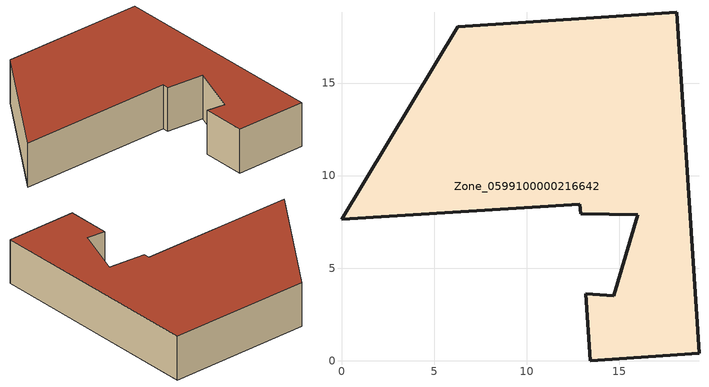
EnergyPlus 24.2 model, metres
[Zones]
Zone_0599100000216642
 floor ground (C_G): 13.19,3.63 14.7,3.52 16,7.89 12.91,7.94 12.88,8.46 0,7.64 6.28,18.05 18.12,18.82 19.31,0.39 13.43,0 z0
 wall outside (C_F): 0,7.64 12.88,8.46 12.91,7.94 16,7.89 14.7,3.52 13.19,3.63 13.43,0 19.31,0.39 18.12,18.82 6.28,18.05 0,7.64 z0:3.65
 roof outside (C_R): 14.7,3.52 13.19,3.63 13.43,0 19.31,0.39 18.12,18.82 6.28,18.05 0,7.64 12.88,8.46 12.91,7.94 16,7.89 z3.65
[BUILDING]
Pand.0599100000216642: North Axis=0; Terrain=City; Loads Convergence Tolerance Value=0.04; Temperature Convergence Tolerance Value=0.4; Solar Distribution=FullExterior; Maximum Number of Warmup Days=25; Minimum Number of Warmup Days=1
[Site:Location]
Rotterdam.The.Hague.AP_ZH_NLD Design_Conditions: Latitude=51.96; Longitude=4.45; Time Zone=1; Elevation=-4.5
[SITE:GROUNDTEMPERATURE:BUILDINGSURFACE]
18, 18, 18, 18, 18, 18, 18, 18, 18, 18, 18, 18
[MATERIAL] Thermal Absorptance=0.9; Solar Absorptance=0.7; Visible Absorptance=0.7
Name | Roughness | Thickness | Conductivity | Density | Specific Heat
G.D.1965-1974 | MediumSmooth | 0.15 | 0.882353 | 540 | 1210
F.D.1965-1974 | Rough | 0.3 | 0.697674 | 1920 | 840
R.D.1965-1974 | MediumRough | 0.2 | 0.232558 | 1500 | 1000
[CONSTRUCTION]
C_G: G.D.1965-1974
C_F: F.D.1965-1974
C_R: R.D.1965-1974
[ZONE]
Zone_0599100000216642: Type=1; Multiplier=1; Ceiling Height=Autocalculate; Volume=Autocalculate; Floor Area=autocalculate; Part of Total Floor Area=Yes
[ZONEINFILTRATION:DESIGNFLOWRATE]
Infil_Zone_0599100000216642: Zone or ZoneList or Space or SpaceList=Zone_0599100000216642; Schedule=AlwaysOn; Design Flow Rate Calculation Method=Flow/Area; Flow Rate per Floor Area=0.0042; Constant Term Coefficient=1; Temperature Term Coefficient=0; Velocity Term Coefficient=0; Velocity Squared Term Coefficient=0
[HVACTEMPLATE:ZONE:IDEALLOADSAIRSYSTEM]
Zone_0599100000216642: Maximum Heating Supply Air Temperature=50; Minimum Cooling Supply Air Temperature=13; Maximum Heating Supply Air Humidity Ratio=0.0156; Minimum Cooling Supply Air Humidity Ratio=0.0077; Heating Limit=NoLimit; Cooling Limit=NoLimit; Dehumidification Control Type=ConstantSensibleHeatRatio; Cooling Sensible Heat Ratio=0.7; Dehumidification Setpoint=60; Humidification Control Type=None; Humidification Setpoint=30; Outdoor Air Method=None; Outdoor Air Flow Rate per Person=0.00944; Outdoor Air Flow Rate per Zone Floor Area=0; Outdoor Air Flow Rate per Zone=0; Demand Controlled Ventilation Type=None; Outdoor Air Economizer Type=NoEconomizer; Heat Recovery Type=None; Sensible Heat Recovery Effectiveness=0.7; Latent Heat Recovery Effectiveness=0.65
[ZONECONTROL:THERMOSTAT]
ThermostatControl_Zone_0599100000216642: Zone or ZoneList=Zone_0599100000216642; Control Type Schedule=DualSetpointControlType; Control 1=Thermostat_Zone_0599100000216642; Temperature Difference Between Cutout And Setpoint=0
[THERMOSTATSETPOINT:DUALSETPOINT]
Thermostat_Zone_0599100000216642: Heating Setpoint Temperature Schedule=HeatingSetpoint_Zone_0599100000216642; Cooling Setpoint Temperature Schedule=CoolingSetpoint_Zone_0599100000216642
[SCHEDULE:COMPACT]
HeatingSetpoint_Zone_0599100000216642: Through: 12/31, For: AllDays, Until: 24:00, 21
CoolingSetpoint_Zone_0599100000216642: Through: 12/31, For: AllDays, Until: 24:00, 24
DualSetpointControlType: Through: 12/31, For: AllDays, Until: 24:00, 4
AlwaysOn: Through: 12/31, For: AllDays, Until: 24:00, 1
